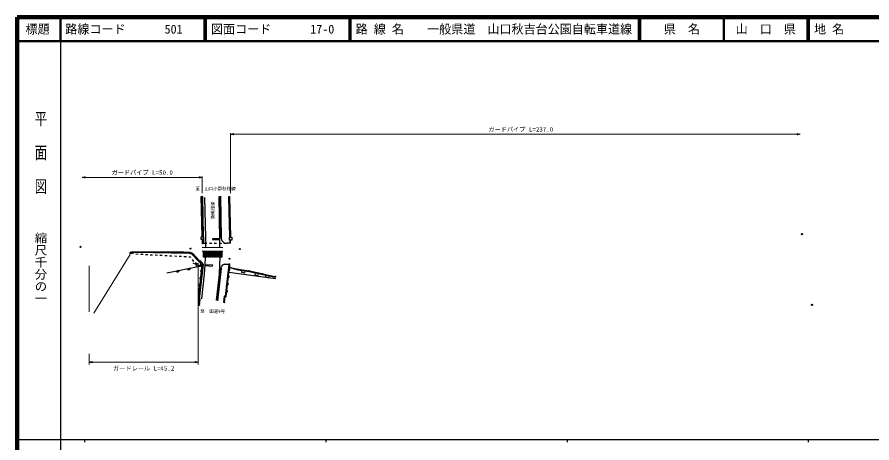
# Model space of a CAD drawing. Units: millimetres, scale not verified. Extents: x 40000 to 680000, y 20000 to 380000.
# Drawn here: x 40000 to 394385, y 203642 to 380000 of the extents above; entities that cross this region are included whole.
import ezdxf
from ezdxf.enums import TextEntityAlignment as Align

# ---------------------------------------------------------------- set-up
doc = ezdxf.new("R2010")
doc.units = ezdxf.units.MM
doc.header["$LTSCALE"] = 1000
doc.header["$PDMODE"] = 32
doc.header["$PDSIZE"] = 500
for name, color, linetype, lineweight in [('M-BGD', 7, 'Continuous', 25), ('M-BMK-HTXT', 7, 'Continuous', 13), ('M-STR-HTXT', 7, 'Continuous', 13), ('M-STR-STRD', 7, 'Continuous', 25), ('M-TTL', 2, 'Continuous', 140), ('M-TTL-BAND', 7, 'Continuous', 25), ('M-TTL-LINE', 7, 'Continuous', 50)]:
    doc.layers.add(name, color=color, linetype=linetype, lineweight=lineweight)
doc.layers.add('M-OTRS', color=6, linetype='Continuous')
doc.layers.add('M-TTL-TXT', color=7, linetype='Continuous')
doc.styles.add('@ＭＳ ゴシック', font='')
doc.styles.add('ＭＳ ゴシック', font='')
doc.styles.get('@ＭＳ ゴシック').set_extended_font_data('@MS Gothic')
doc.styles.get('ＭＳ ゴシック').set_extended_font_data('MS Gothic')

msp = doc.modelspace()

# ---------------------------------------------------------------- linework, layer by layer
at = {"layer": 'M-BGD'}
for p, q in [((116684, 289072), (116358, 305638)), ((116637, 301650), (116561, 305492)), ((117284, 289084), (116958, 305650)), ((127711, 305550), (128051, 288817)), ((127914, 305404), (127993, 301521)), ((128111, 305558), (128451, 288826)), ((116718, 297509), (116643, 301350)), ((127999, 301221), (128078, 297338)), ((116799, 293368), (116724, 297209)), ((128084, 297038), (128163, 293155)), ((116881, 289226), (116805, 293068)), ((128169, 292855), (128248, 288971)), ((116684, 289072), (117284, 289084)), ((116737, 287873), (116736, 286366)), ((116964, 287856), (117013, 286356)), ((117311, 287878), (117309, 286366)), ((124079, 287778), (121080, 287722)), ((128051, 288817), (128451, 288826)), ((128172, 287565), (128192, 286661)), ((128511, 286353), (128474, 287552)), ((116712, 284673), (125328, 284611)), ((116736, 286361), (117309, 286366)), ((88237, 281977), (87271, 282237)), ((90210, 281722), (89212, 281774)), ((92207, 281617), (91209, 281669)), ((94205, 281512), (93206, 281564)), ((96202, 281407), (95203, 281459)), ((98199, 281302), (97201, 281355)), ((100196, 281197), (99198, 281250)), ((102194, 281092), (101195, 281145)), ((104191, 280987), (103192, 281040)), ((106188, 280882), (105190, 280935)), ((108185, 280778), (107187, 280830)), ((110183, 280673), (109184, 280725)), ((111861, 280584), (111181, 280620)), ((112062, 280336), (111861, 280584)), ((112545, 282157), (112654, 282260)), ((112545, 282157), (115538, 278954)), ((116702, 283173), (125317, 283111)), ((117265, 283006), (117715, 283007)), ((117715, 283007), (117718, 280513)), ((118165, 283007), (118615, 283008)), ((118165, 283007), (118168, 280514)), ((118618, 280514), (118168, 280514)), ((118615, 283008), (118618, 280514)), ((119065, 283008), (119515, 283009)), ((119065, 283008), (119068, 280515)), ((119518, 280515), (119068, 280515)), ((119515, 283009), (119518, 280515)), ((119965, 283009), (120415, 283010)), ((119965, 283009), (119968, 280516)), ((120418, 280516), (119968, 280516)), ((120415, 283010), (120418, 280516)), ((120865, 283010), (121315, 283011)), ((120865, 283010), (120868, 280517)), ((121318, 280517), (120868, 280517)), ((121315, 283011), (121318, 280517)), ((121765, 283011), (122215, 283012)), ((121765, 283011), (121768, 280518)), ((122218, 280518), (121768, 280518)), ((122215, 283012), (122218, 280518)), ((122665, 283012), (123115, 283013)), ((122665, 283012), (122668, 280519)), ((123118, 280519), (122668, 280519)), ((123115, 283013), (123118, 280519)), ((123565, 283013), (124015, 283014)), ((123565, 283013), (123568, 280520)), ((124018, 280520), (123568, 280520)), ((124015, 283014), (124018, 280520)), ((124465, 283014), (124468, 280521)), ((124915, 283015), (124918, 280521)), ((113317, 278779), (112690, 279558)), ((115787, 276839), (113041, 278046)), ((114256, 278082), (113967, 278297)), ((114109, 277358), (114668, 277112)), ((114388, 277235), (114142, 276675)), ((114847, 277838), (114256, 278082)), ((115736, 279125), (115396, 278830)), ((115645, 278848), (116744, 277581)), ((116531, 276793), (115744, 277409)), ((116826, 277318), (116343, 272888)), ((117923, 277060), (120923, 276899)), ((127739, 277735), (126289, 264278)), ((127858, 276968), (127535, 273973)), ((127826, 274344), (131967, 273770)), ((128436, 276322), (131530, 275592)), ((131824, 275535), (136012, 274896)), ((133122, 275126), (132993, 274337)), ((132993, 274337), (134473, 274094)), ((134473, 274094), (134603, 274884)), ((136307, 274842), (141442, 273750)), ((138683, 274086), (138515, 273304)), ((138515, 273304), (139981, 272988)), ((139981, 272988), (140150, 273770)), ((141735, 273687), (146869, 272595)), ((143082, 273138), (142914, 272356)), ((116310, 272590), (115827, 268159)), ((127374, 272482), (127051, 269488)), ((142914, 272356), (144380, 272039)), ((144380, 272039), (144548, 272822)), ((115794, 267861), (115311, 263430)), ((126891, 267997), (126568, 265002)), ((115543, 263254), (115096, 263303)), ((115309, 260748), (115543, 263254)), ((115528, 261481), (115623, 262493)), ((115854, 263150), (115536, 263185)), ((115612, 260700), (115854, 263150)), ((125744, 261877), (125978, 264382)), ((125963, 262609), (126058, 263622)), ((126048, 261828), (126289, 264278))]:
    msp.add_line(p, q, dxfattribs=at)
for points in [[(117694, 305299), (118048, 288585), (118107, 284778)], [(124100, 284779), (124079, 287778), (123726, 305736)], [(124070, 288228), (121072, 288172), (121080, 287722)], [(115396, 278830), (112464, 281773), (111272, 282089), (89043, 282533), (87103, 282283)], [(87104, 282757), (109194, 282711), (111667, 282635), (112654, 282260), (115652, 279052)], [(116595, 263262), (117672, 273500), (117955, 277509), (118052, 280470)], [(117718, 280513), (117268, 280513), (117265, 283006)], [(124068, 280473), (123980, 277644), (123721, 273561), (122553, 262780)], [(124465, 283014), (124921, 283015), (124923, 280521), (124468, 280521)], [(102113, 274095), (115787, 276839), (116531, 276793)], [(115396, 278830), (116634, 277402), (115096, 263303)], [(115736, 279125), (117103, 277549), (115543, 263254)], [(117955, 277509), (120947, 277348), (120923, 276899)], [(126289, 264278), (126736, 264230), (128187, 277687), (127739, 277735)], [(128033, 276265), (131536, 275386), (136189, 274624), (147043, 272284)], [(131967, 273770), (135988, 273297), (147176, 271800), (147043, 272284)]]:
    msp.add_lwpolyline(points, dxfattribs=at)
for points in [[(117301, 289044), (117311, 287878), (116322, 287869), (116311, 289035)], [(128051, 288770), (129062, 288792), (129088, 287596), (128076, 287574)]]:
    msp.add_lwpolyline(points, close=True, dxfattribs=at)
for centre, radius in [((116558, 305642), 150), ((116558, 305642), 120), ((116558, 305642), 100), ((127911, 305554), 150), ((127911, 305554), 120), ((127911, 305554), 100), ((116640, 301500), 150), ((116640, 301500), 120), ((116640, 301500), 100), ((127996, 301371), 150), ((127996, 301371), 120), ((127996, 301371), 100), ((116721, 297359), 150), ((116721, 297359), 120), ((116721, 297359), 100), ((128081, 297188), 150), ((128081, 297188), 120), ((128081, 297188), 100), ((116802, 293218), 150), ((116802, 293218), 120), ((116802, 293218), 100), ((128166, 293005), 150), ((128166, 293005), 120), ((128166, 293005), 100), ((116884, 289076), 150), ((116884, 289076), 120), ((116884, 289076), 100), ((116959, 288005), 150), ((116959, 288005), 120), ((116959, 288005), 100), ((128172, 287715), 150), ((128172, 287715), 120), ((128172, 287715), 100), ((128251, 288822), 150), ((128251, 288822), 120), ((128251, 288822), 100), ((111953, 284144), 200), ((117013, 286206), 150), ((117013, 286206), 120), ((117013, 286206), 100), ((128192, 286511), 150), ((128192, 286511), 120), ((128192, 286511), 100), ((132393, 283903), 200), ((87103, 282283), 305), ((128054, 279906), 200), ((115547, 278961), 150), ((115547, 278961), 120), ((115547, 278961), 100), ((116843, 277468), 150), ((116843, 277468), 120), ((116843, 277468), 100), ((127938, 277713), 150), ((127938, 277713), 120), ((127938, 277713), 100), ((128290, 276356), 150), ((128290, 276356), 120), ((128290, 276356), 100), ((116327, 272739), 150), ((127455, 273228), 150), ((127455, 273228), 120), ((127455, 273228), 100), ((131676, 275558), 150), ((131676, 275558), 120), ((131676, 275558), 100), ((136161, 274873), 150), ((136161, 274873), 120), ((136161, 274873), 100), ((141588, 273718), 150), ((141588, 273718), 120), ((141588, 273718), 100), ((116327, 272739), 120), ((116327, 272739), 100), ((147016, 272563), 150), ((147016, 272563), 120), ((147016, 272563), 100), ((115810, 268010), 150), ((115810, 268010), 120), ((115810, 268010), 100), ((126971, 268742), 150), ((126971, 268742), 120), ((126971, 268742), 100), ((115294, 263281), 150), ((115294, 263281), 120), ((115294, 263281), 100), ((115692, 263240), 150), ((115692, 263240), 120), ((115692, 263240), 100), ((126127, 264368), 150), ((126127, 264368), 120), ((126127, 264368), 100), ((126488, 264257), 150), ((126488, 264257), 120), ((126488, 264257), 100), ((115458, 260734), 150), ((115458, 260734), 120), ((115458, 260734), 100), ((125894, 261863), 150), ((125894, 261863), 120), ((125894, 261863), 100)]:
    msp.add_circle(centre, radius, dxfattribs=at)
for centre, radius, start, end in [((106536, 275301), 812, 213.96553, 348.7258), ((106536, 275301), 650, 220.08131, 342.61001), ((106536, 275301), 488, 231.214, 331.47732), ((106536, 275301), 325, 265.40329, 297.28803), ((111242, 276245), 812, 213.96553, 348.7258), ((111242, 276245), 650, 220.08131, 342.61001), ((111242, 276245), 488, 231.214, 331.47732), ((111242, 276245), 325, 265.40329, 297.28803), ((116407, 274820), 354, 92.56853, 254.97371), ((116407, 274820), 283, 94.79257, 252.74967), ((116407, 274820), 212, 98.5389, 249.00335), ((116407, 274820), 142, 106.25063, 241.29162), ((116407, 274820), 100, 116.56829, 230.97396), ((127890, 275438), 354, 272.64461, 75.04979), ((127890, 275438), 283, 274.86865, 72.82575), ((127890, 275438), 212, 278.61497, 69.07942), ((127890, 275438), 142, 286.3267, 61.36769), ((127890, 275438), 100, 296.64437, 51.05003), ((116082, 271838), 354, 92.56853, 254.97371), ((116082, 271838), 283, 94.79257, 252.74967), ((116082, 271838), 212, 98.5389, 249.00335), ((116082, 271838), 142, 106.25063, 241.29162), ((116082, 271838), 100, 116.56829, 230.97396), ((127247, 269473), 354, 272.64461, 75.04979), ((127247, 269473), 283, 274.86865, 72.82575), ((127247, 269473), 212, 278.61497, 69.07942), ((127247, 269473), 142, 286.3267, 61.36769), ((127247, 269473), 100, 296.64437, 51.05003), ((127568, 272455), 354, 272.64461, 75.04979), ((127568, 272455), 283, 274.86865, 72.82575), ((127568, 272455), 212, 278.61497, 69.07942), ((127568, 272455), 142, 286.3267, 61.36769), ((127568, 272455), 100, 296.64437, 51.05003), ((115431, 265873), 354, 92.56853, 254.97371), ((115431, 265873), 283, 94.79257, 252.74967), ((115431, 265873), 212, 98.5389, 249.00335), ((115431, 265873), 142, 106.25063, 241.29162), ((115431, 265873), 100, 116.56829, 230.97396), ((115756, 268856), 354, 92.56853, 254.97371), ((115756, 268856), 283, 94.79257, 252.74967), ((115756, 268856), 212, 98.5389, 249.00335), ((115756, 268856), 142, 106.25063, 241.29162), ((115756, 268856), 100, 116.56829, 230.97396), ((126925, 266490), 354, 272.64461, 75.04979), ((126925, 266490), 283, 274.86865, 72.82575), ((126925, 266490), 212, 278.61497, 69.07942), ((126925, 266490), 142, 286.3267, 61.36769), ((126925, 266490), 100, 296.64437, 51.05003)]:
    msp.add_arc(centre, radius, start, end, dxfattribs=at)
at = {"layer": 'M-BMK-HTXT'}
msp.add_line((71878, 257367), (86866, 281715), dxfattribs=at)
at = {"layer": 'M-OTRS'}
for p in [(365440, 290088), (66308, 284876), (369535, 260820)]:
    msp.add_point(p, dxfattribs=at)
at = {"layer": 'M-STR-HTXT'}
for p, q in [((128511, 331908), (128511, 307043)), ((128511, 331484), (129761, 331734)), ((128511, 331484), (364686, 331484)), ((128511, 331484), (129761, 331234)), ((128511, 331484), (129761, 331484)), ((129761, 331534), (128761, 331534)), ((129761, 331434), (128761, 331434)), ((129011, 331584), (129761, 331584)), ((129011, 331384), (129761, 331384)), ((129761, 331634), (129261, 331634)), ((129761, 331334), (129261, 331334)), ((129511, 331684), (129761, 331684)), ((129511, 331284), (129761, 331284)), ((129761, 331234), (129761, 331734)), ((364686, 331484), (363436, 331734)), ((363436, 331734), (363436, 331234)), ((363686, 331684), (363436, 331684)), ((363436, 331634), (363936, 331634)), ((364186, 331584), (363436, 331584)), ((363436, 331534), (364436, 331534)), ((364686, 331484), (363436, 331234)), ((364686, 331484), (363436, 331484)), ((363436, 331434), (364436, 331434)), ((364186, 331384), (363436, 331384)), ((363436, 331334), (363936, 331334)), ((363686, 331284), (363436, 331284)), ((66998, 313620), (68248, 313870)), ((66998, 313620), (116736, 313620)), ((66998, 313620), (68248, 313370)), ((66998, 313620), (68248, 313620)), ((68248, 313670), (67248, 313670)), ((68248, 313570), (67248, 313570)), ((67498, 313720), (68248, 313720)), ((67498, 313520), (68248, 313520)), ((68248, 313770), (67748, 313770)), ((68248, 313470), (67748, 313470)), ((67998, 313820), (68248, 313820)), ((67998, 313420), (68248, 313420)), ((68248, 313370), (68248, 313870)), ((116736, 313620), (115486, 313870)), ((115486, 313870), (115486, 313370)), ((115736, 313820), (115486, 313820)), ((115486, 313770), (115986, 313770)), ((116236, 313720), (115486, 313720)), ((115486, 313670), (116486, 313670)), ((116736, 313620), (115486, 313370)), ((116736, 313620), (115486, 313620)), ((115486, 313570), (116486, 313570)), ((116236, 313520), (115486, 313520)), ((115486, 313470), (115986, 313470)), ((115736, 313420), (115486, 313420)), ((116736, 314043), (116736, 307043)), ((69851, 276959), (69851, 257959)), ((115051, 278046), (115051, 236081)), ((69851, 240581), (69851, 236081)), ((69851, 237081), (71101, 237331)), ((69851, 237081), (115051, 237081)), ((69851, 237081), (71101, 236831)), ((69851, 237081), (71101, 237081)), ((71101, 237131), (70101, 237131)), ((71101, 237031), (70101, 237031)), ((70351, 237181), (71101, 237181)), ((70351, 236981), (71101, 236981)), ((71101, 237231), (70601, 237231)), ((71101, 236931), (70601, 236931)), ((70851, 237281), (71101, 237281)), ((70851, 236881), (71101, 236881)), ((71101, 236831), (71101, 237331)), ((115051, 237081), (113801, 237331)), ((113801, 237331), (113801, 236831)), ((114051, 237281), (113801, 237281)), ((113801, 237231), (114301, 237231)), ((114551, 237181), (113801, 237181)), ((113801, 237131), (114801, 237131)), ((115051, 237081), (113801, 236831)), ((115051, 237081), (113801, 237081)), ((113801, 237031), (114801, 237031)), ((114551, 236981), (113801, 236981)), ((113801, 236931), (114301, 236931)), ((114051, 236881), (113801, 236881))]:
    msp.add_line(p, q, dxfattribs=at)
at = {"layer": 'M-STR-STRD'}
for p, q in [((124565, 288373), (124201, 305806)), ((124765, 288377), (124400, 305810)), ((124565, 288373), (124765, 288377)), ((117309, 286366), (118726, 286364)), ((119726, 286363), (120726, 286361)), ((121726, 286360), (122726, 286359)), ((123726, 286357), (124726, 286356)), ((125726, 286355), (127144, 286353)), ((128511, 286353), (127144, 286353)), ((126049, 277673), (127739, 277735)), ((123030, 262571), (124504, 275954)), ((123229, 262549), (124703, 275932)), ((124504, 275954), (124703, 275932))]:
    msp.add_line(p, q, dxfattribs=at)
for centre, radius, start, end in [((126876, 288667), 2330, 187.25313, 263.24816), ((126427, 275780), 1931, 101.30355, 174.82801)]:
    msp.add_arc(centre, radius, start, end, dxfattribs=at)
at = {"layer": 'M-TTL'}
for p, q in [((40000, 380000), (40000, 20000)), ((680000, 380000), (40000, 380000))]:
    msp.add_line(p, q, dxfattribs=at)
at = {"layer": 'M-TTL-BAND'}
for p, q in [((58000, 370000), (58000, 20000)), ((40000, 205000), (579000, 205000)), ((68000, 205000), (68000, 204000)), ((168000, 205000), (168000, 204000)), ((268000, 205000), (268000, 204000)), ((368000, 205000), (368000, 204000))]:
    msp.add_line(p, q, dxfattribs=at)
at = {"layer": 'M-TTL-LINE'}
for p, q in [((58000, 380000), (58000, 370000)), ((117750, 380000), (117750, 370000)), ((118250, 380000), (118250, 370000)), ((177750, 380000), (177750, 370000)), ((178250, 380000), (178250, 370000)), ((297750, 380000), (297750, 370000)), ((298250, 380000), (298250, 370000)), ((333000, 380000), (333000, 370000)), ((367750, 380000), (367750, 370000)), ((368250, 380000), (368250, 370000)), ((40000, 370000), (680000, 370000))]:
    msp.add_line(p, q, dxfattribs=at)

# ---------------------------------------------------------------- texts
at = {"layer": 'M-STR-HTXT', "style": 'ＭＳ ゴシック'}
for s, height, p in [('ガードパイプ L=237.0', 1833, (248819, 332026)), ('ガードパイプ L=50.0', 1833, (91867, 314162)), ('至\u3000山口小郡秋穂線', 1320, (122261, 307878)), ('至\u3000国道9号', 1320, (121065, 257072)), ('ガードレール L=45.2', 1833, (92451, 233050))]:
    msp.add_text(s, height=height, dxfattribs=at).set_placement(p, align=Align.BOTTOM_CENTER)
at = {"layer": 'M-STR-HTXT', "style": '@ＭＳ ゴシック'}
msp.add_text('権現堂橋', height=1320, rotation=270, dxfattribs=at).set_placement((119984, 299926), align=Align.BOTTOM_CENTER)
at = {"layer": 'M-TTL-BAND', "style": '@ＭＳ ゴシック', "width": 1.4}
msp.add_text('平  面  図', height=3666, rotation=270, dxfattribs=at).set_placement((49777, 306475), align=Align.MIDDLE_RIGHT)
at = {"layer": 'M-TTL-BAND', "style": '@ＭＳ ゴシック'}
msp.add_text('縮尺千分の一', height=3666, rotation=270, dxfattribs=at).set_placement((49777, 261030), align=Align.MIDDLE_RIGHT)
at = {"layer": 'M-TTL-TXT', "style": 'ＭＳ ゴシック'}
for s, p in [('標題', (48500, 375000)), ('県\u3000名', (315625, 375000)), ('山\u3000口\u3000県', (350375, 375000))]:
    msp.add_text(s, height=3666, dxfattribs=at).set_placement(p, align=Align.MIDDLE_CENTER)
for s, p in [('路線コード', (60000, 375000)), ('501', (101142, 375000)), ('図面コード', (120380, 375000)), ('17-0', (161521, 375000)), ('路 線 名', (180380, 375000)), ('一般県道\u3000山口秋吉台公園自転車道線', (209969, 375000)), ('地 名', (370380, 375000))]:
    msp.add_text(s, height=3666, dxfattribs=at).set_placement(p, align=Align.MIDDLE_LEFT)

doc.saveas('drawing.dxf')
